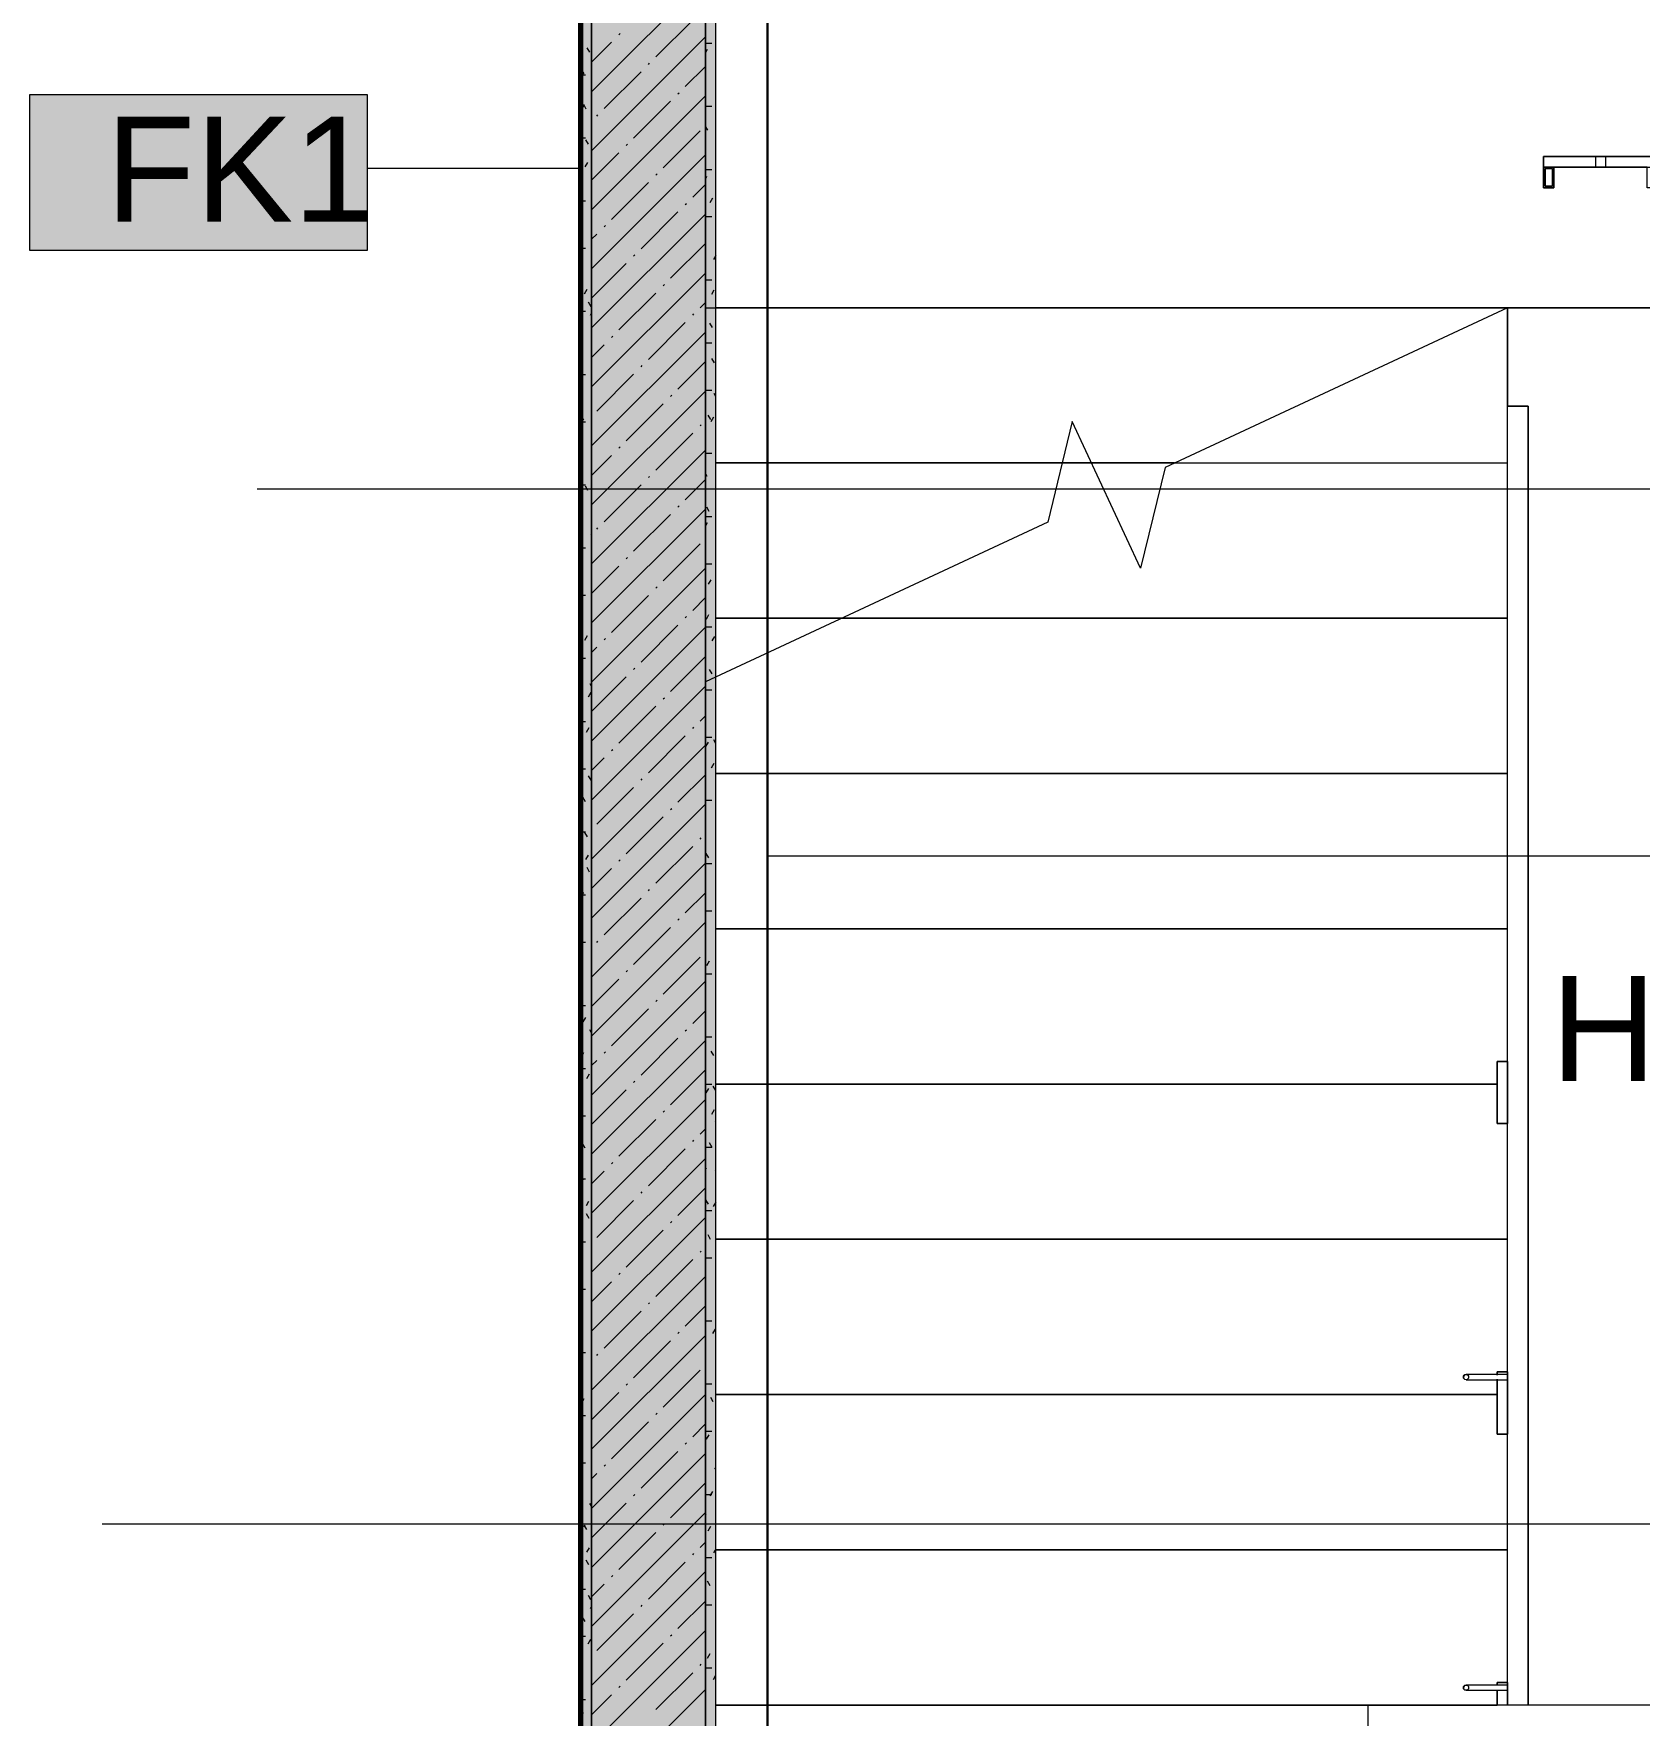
# Model space of a CAD drawing. Header units: millimetres. Extents: x -3817 to 677485, y -22715 to 103890.
# Drawn here: x 447410 to 450514, y 16549 to 19799 of the extents above; entities that cross this region are included whole.
import ezdxf

# ---------------------------------------------------------------- set-up
doc = ezdxf.new("R2010")
doc.units = ezdxf.units.MM
doc.layers.add('PDF _Геометрия', color=7, linetype='Continuous', true_color=0x1d1d1d)
doc.layers.add('PDF _Сплошная заливка', color=7, linetype='Continuous', true_color=0xffffff)
doc.layers.add('PDF _Текст', color=7, linetype='Continuous')
doc.styles.add('PDF GOST-Common', font='arial.ttf')

msp = doc.modelspace()

# ---------------------------------------------------------------- hatches: boundary and pattern name
at = {"layer": 'PDF _Сплошная заливка', "transparency": 33554559}
h = msp.add_hatch(color=256, dxfattribs=at)
h.paths.add_polyline_path([(448728.6, 12519), (448728.6, 12719), (448716.6, 12719), (448714.7, 12664), (448708.6, 12664), (448708.6, 12519)], flags=0)
h.paths.add_polyline_path([(448716.6, 14169), (448728.6, 14169), (448728.6, 20749), (448708.6, 20749), (448708.6, 14224), (448716.6, 14224), (448716.6, 14177)], flags=0)
msp.add_hatch(color=256, dxfattribs=at).paths.add_polyline_path([(448468.6, 15839), (448488.6, 15839), (448488.6, 20519), (448468.6, 20519), (448468.6, 16398.4)])
h = msp.add_hatch(color=256, dxfattribs=at)
h.paths.add_polyline_path([(448628.6, 12519), (448708.6, 12519), (448708.6, 12719), (448488.6, 12719), (448488.6, 12519), (448508.6, 12519)], flags=0)
h.paths.add_polyline_path([(448708.6, 14169), (448708.6, 15319), (448488.6, 15319), (448488.6, 14169), (448658.6, 14169)], flags=0)
h.paths.add_polyline_path([(448488.6, 15819), (448708.6, 15819), (448708.6, 20519), (448488.6, 20519), (448488.6, 15839)], flags=0)

# ---------------------------------------------------------------- linework, layer by layer
at = {"layer": 'PDF _Геометрия', "color": 253, "lineweight": 9, "true_color": 0xaaaaaa}
for points in [[(448488.6, 19067.2), (448488.6, 21334.1), (448488.6, 23834.1)], [(448708.6, 20769), (448708.6, 19269)], [(448708.6, 19269), (450258.6, 19269)], [(448708.6, 19069), (448708.6, 19269), (450258.6, 19269), (449596.9, 18960.4), (449549.7, 18766), (449417.6, 19049.2), (449370.3, 18854.8), (448708.6, 18546.2)], [(450558.6, 16007.1), (450558.6, 16268), (450558.6, 15369), (452108.6, 15369), (452108.6, 19269), (450558.6, 19269), (450258.6, 19269), (450558.6, 19269), (451973.6, 19269), (450558.6, 19269), (450558.6, 19036.8)], [(450258.6, 18969), (450258.6, 19269)], [(450258.6, 19269), (450558.6, 19269)], [(449455, 18969), (449615.3, 18969)], [(449455, 18969), (449615.3, 18969)], [(449615.3, 18969), (450258.6, 18969)], [(449615.3, 18969), (450258.6, 18969)], [(450258.6, 18669), (450258.6, 18969)], [(447842.7, 18919), (450038.6, 18919), (452538.6, 18919)], [(450258.6, 18369), (450258.6, 18669)], [(448488.6, 17955.9), (448488.6, 18590.9)], [(450258.6, 18069), (450258.6, 18369)], [(450258.6, 17769), (450258.6, 18069)], [(450258.6, 17469), (450258.6, 17769)], [(448488.6, 15892.2), (448488.6, 17479.7)], [(450258.6, 17169), (450258.6, 17469)], [(450258.6, 16869), (450258.6, 17169)], [(447542.7, 16919), (449438.6, 16919), (451938.6, 16919)], [(450258.6, 16569), (450258.6, 16869)]]:
    msp.add_lwpolyline(points, dxfattribs=at)
at = {"layer": 'PDF _Геометрия', "color": 231, "lineweight": 70, "true_color": 0xff80c0}
msp.add_lwpolyline([(448468.6, 21039), (448468.6, 21419), (448467.6, 21419), (448467.6, 21040), (447959.2, 21040), (447939.2, 21040), (447938.2, 21040), (447938.2, 21039), (447938.2, 21019), (447938.2, 20498), (447939.2, 20498), (448467.6, 20498), (448467.6, 15840), (448187.6, 15840), (448187.6, 15839), (448187.6, 15540), (447558.3, 15540), (447558.3, 15539)], dxfattribs=at)
at = {"layer": 'PDF _Геометрия', "color": 9, "lineweight": 9, "true_color": 0xc0c0c0}
msp.add_lwpolyline([(448716.6, 14169), (448728.6, 14169), (448728.6, 20742.5)], dxfattribs=at)
at = {"layer": 'PDF _Геометрия', "color": 231, "lineweight": 30, "true_color": 0xff80c0}
for points in [[(448828.6, 20719), (448828.6, 12639)], [(448828.6, 20649), (448828.6, 12540)]]:
    msp.add_lwpolyline(points, dxfattribs=at)
at = {"layer": 'PDF _Геометрия', "color": 7, "lineweight": 9}
for points in [[(448488.6, 15839), (448488.6, 20519), (448488.6, 15839), (448488.6, 15819)], [(448468.6, 20498), (448468.6, 15839)], [(448468.1, 19538.2), (448055.6, 19538.2)], [(450448.6, 19540.9), (450348.6, 19540.9), (450348.6, 19500.9), (450328.6, 19500.9), (450328.6, 19540.9), (450328.6, 19560.9), (450448.6, 19560.9), (450328.6, 19560.9), (450328.6, 19540.9), (450448.6, 19540.9), (450448.6, 19560.9)], [(450428.6, 19560.9), (450548.6, 19560.9), (450428.6, 19560.9), (450428.6, 19540.9), (450548.6, 19540.9), (450548.6, 19560.9), (450548.6, 19540.9), (450548.6, 19500.9), (450528.6, 19500.9), (450528.6, 19540.9), (450428.6, 19540.9)], [(450258.6, 16569), (450258.6, 19079), (450298.6, 19079), (450258.6, 19079)], [(450790.4, 18209), (448828.6, 18209)], [(450258.6, 17207.6), (450203.6, 17207.6), (450200.1, 17207.6), (450184.7, 17207.6), (450178.6, 17207.6), (450175.9, 17206.8), (450173.6, 17202.6), (450174.4, 17199.9)], [(450178.6, 17197.6), (450178.9, 17197.6), (450187.3, 17197.6), (450203.6, 17197.6), (450258.6, 17197.6)], [(450258.6, 17207.4), (450258.6, 17207.6), (450258.6, 17207.4), (450258.6, 17206.9), (450258.6, 17206.1), (450258.6, 17205.1), (450258.6, 17203.9), (450258.6, 17202.6), (450258.6, 17201.3), (450258.6, 17200.1), (450258.6, 17199.1), (450258.6, 17198.3), (450258.6, 17197.8), (450258.6, 17197.6), (450258.6, 17197.8)], [(450258.6, 16607.6), (450203.6, 16607.6), (450200.1, 16607.6), (450184.7, 16607.6), (450178.6, 16607.6), (450175.9, 16606.8), (450173.6, 16602.6), (450174.4, 16599.9)], [(450258.6, 16607.4), (450258.6, 16607.6), (450258.6, 16607.4), (450258.6, 16606.9), (450258.6, 16606.1), (450258.6, 16605.1), (450258.6, 16603.9), (450258.6, 16602.6), (450258.6, 16601.3), (450258.6, 16600.1), (450258.6, 16599.1), (450258.6, 16598.3), (450258.6, 16597.8), (450258.6, 16597.6), (450258.6, 16597.8)], [(450178.6, 16597.6), (450178.9, 16597.6), (450187.3, 16597.6), (450203.6, 16597.6), (450258.6, 16597.6)]]:
    msp.add_lwpolyline(points, dxfattribs=at)
for points in [[(448708.6, 14224), (448708.6, 20519)], [(448055.6, 19680.1), (447402.5, 19680.1), (447402.5, 19380.1), (448055.6, 19380.1)], [(450331.6, 19537.9), (450331.6, 19503.9), (450345.6, 19503.9), (450345.6, 19537.9)], [(450298.6, 19059), (450298.6, 19079), (450298.6, 16569)], [(450238.6, 17692.6), (450238.6, 17812.6), (450258.6, 17812.6), (450258.6, 17692.6), (450238.6, 17692.6), (450258.6, 17692.6), (450258.6, 17812.6), (450238.6, 17812.6)], [(450238.6, 17206.6), (450238.6, 17212.6), (450258.6, 17212.6), (450258.6, 17092.6), (450238.6, 17092.6), (450258.6, 17092.6), (450258.6, 17212.6), (450238.6, 17212.6)], [(450238.6, 17092.6), (450238.6, 17198.6)], [(450238.6, 16606.6), (450238.6, 16612.6), (450258.6, 16612.6), (450258.6, 16569), (450258.6, 16612.6), (450238.6, 16612.6)], [(450238.6, 16569), (450238.6, 16598.6)], [(450641.8, 16569), (449988.7, 16569), (449988.7, 16269), (450641.8, 16269)]]:
    msp.add_lwpolyline(points, close=True, dxfattribs=at)
at = {"layer": 'PDF _Геометрия', "color": 231, "lineweight": 9, "true_color": 0xff80c0}
msp.add_lwpolyline([(448208.6, 15839), (448467.6, 15839), (448468.6, 15839), (448468.6, 20498), (448468.6, 20499)], dxfattribs=at)
at = {"layer": 'PDF _Геометрия', "lineweight": 9}
for points in [[(448488.6, 19686.3), (448708.6, 19906.3)], [(448612.8, 19753.5), (448684.1, 19824.7)], [(448488.6, 19572.3), (448708.6, 19792.3)], [(448541.5, 19796.2), (448543.9, 19798.6)], [(448488.6, 19743.4), (448527.2, 19782)], [(448513, 19653.7), (448584.3, 19724.9)], [(448598.5, 19739.2), (448600.9, 19741.6)], [(448669.8, 19696.4), (448708.6, 19735.3)], [(448488.6, 19458.2), (448708.6, 19678.2)], [(448570, 19596.6), (448641.3, 19667.9)], [(448655.6, 19682.2), (448657.9, 19684.5)], [(448498.7, 19639.4), (448501.1, 19641.8)], [(448627, 19539.6), (448698.3, 19610.9)], [(448488.6, 19515.3), (448541.5, 19568.1)], [(448488.6, 19344.2), (448708.6, 19564.2)], [(448555.8, 19582.4), (448558.1, 19584.8)], [(448527.2, 19439.8), (448598.5, 19511.1)], [(448612.8, 19525.4), (448615.2, 19527.7)], [(448684.1, 19482.6), (448708.6, 19507.2)], [(448669.8, 19468.3), (448672.2, 19470.7)], [(448488.6, 19230.1), (448708.6, 19450.1)], [(448584.3, 19382.8), (448655.6, 19454.1)], [(448488.6, 19401.2), (448498.7, 19411.3)], [(448513, 19425.6), (448515.4, 19427.9)], [(448570, 19368.5), (448572.4, 19370.9)], [(448641.3, 19325.8), (448708.6, 19393.1)], [(448488.6, 19287.2), (448555.8, 19354.3)], [(448488.6, 19116.1), (448708.6, 19336.1)], [(448627, 19311.5), (448629.4, 19313.9)], [(448541.5, 19226), (448612.8, 19297.3)], [(448698.3, 19268.7), (448708.6, 19279.1)], [(448598.5, 19169), (448669.8, 19240.2)], [(448684.1, 19254.5), (448686.4, 19256.9)], [(448488.6, 19002), (448708.6, 19222)], [(448527.2, 19211.7), (448529.6, 19214.1)], [(448488.6, 19173.1), (448513, 19197.5)], [(448498.7, 19069.2), (448570, 19140.4)], [(448584.3, 19154.7), (448586.6, 19157.1)], [(448655.6, 19111.9), (448708.6, 19165)], [(448488.6, 18888), (448708.6, 19108)], [(448555.8, 19012.1), (448627, 19083.4)], [(448641.3, 19097.7), (448643.7, 19100)], [(448698.3, 19040.6), (448700.7, 19043)], [(448612.8, 18955.1), (448684.1, 19026.4)], [(448488.6, 18773.9), (448708.6, 18993.9)], [(448488.6, 18945), (448527.2, 18983.6)], [(448541.5, 18997.9), (448543.9, 19000.2)], [(448513, 18855.3), (448584.3, 18926.6)], [(448598.5, 18940.9), (448600.9, 18943.2)], [(448669.8, 18898.1), (448708.6, 18936.9)], [(448488.6, 18659.9), (448708.6, 18879.9)], [(448655.6, 18883.8), (448657.9, 18886.2)], [(448570, 18798.3), (448641.3, 18869.6)], [(448498.7, 18841.1), (448501.1, 18843.4)], [(448555.8, 18784), (448558.1, 18786.4)], [(448627, 18741.3), (448698.3, 18812.5)], [(448488.6, 18716.9), (448541.5, 18769.8)], [(448488.6, 18545.8), (448708.6, 18765.8)], [(448612.8, 18727), (448615.2, 18729.4)], [(448527.2, 18641.5), (448598.5, 18712.8)], [(448684.1, 18684.2), (448708.6, 18708.8)], [(448584.3, 18584.4), (448655.6, 18655.7)], [(448669.8, 18670), (448672.2, 18672.4)], [(448488.6, 18431.8), (448708.6, 18651.8)], [(448513, 18627.2), (448515.4, 18629.6)], [(448488.6, 18602.9), (448498.7, 18613)], [(448641.3, 18527.4), (448708.6, 18594.8)], [(448488.6, 18488.8), (448555.8, 18555.9)], [(448570, 18570.2), (448572.4, 18572.6)], [(448488.6, 18317.7), (448708.6, 18537.7)], [(448541.5, 18427.6), (448612.8, 18498.9)], [(448627, 18513.2), (448629.4, 18515.5)], [(448684.1, 18456.1), (448686.4, 18458.5)], [(448698.3, 18470.4), (448708.6, 18480.7)], [(448598.5, 18370.6), (448669.8, 18441.9)], [(448488.6, 18203.7), (448708.6, 18423.7)], [(448488.6, 18374.8), (448513, 18399.1)], [(448527.2, 18413.4), (448529.6, 18415.7)], [(448655.6, 18313.6), (448708.6, 18366.7)], [(448498.7, 18270.8), (448570, 18342.1)], [(448584.3, 18356.4), (448586.6, 18358.7)], [(448488.6, 18089.6), (448708.6, 18309.6)], [(448641.3, 18299.3), (448643.7, 18301.7)], [(448555.8, 18213.8), (448627, 18285.1)], [(448698.3, 18242.3), (448700.7, 18244.7)], [(448541.5, 18199.5), (448543.9, 18201.9)], [(448612.8, 18156.8), (448684.1, 18228)], [(448488.6, 17975.6), (448708.6, 18195.6)], [(448488.6, 18146.7), (448527.2, 18185.3)], [(448598.5, 18142.5), (448600.9, 18144.9)], [(448669.8, 18099.7), (448708.6, 18138.6)], [(448513, 18057), (448584.3, 18128.3)], [(448488.6, 17861.5), (448708.6, 18081.5)], [(448570, 17999.9), (448641.3, 18071.2)], [(448655.6, 18085.5), (448657.9, 18087.9)], [(448498.7, 18042.7), (448501.1, 18045.1)], [(448627, 17942.9), (448698.3, 18014.2)], [(448488.6, 17918.6), (448541.5, 17971.4)], [(448555.8, 17985.7), (448558.1, 17988.1)], [(448488.6, 17747.5), (448708.6, 17967.5)], [(448527.2, 17843.1), (448598.5, 17914.4)], [(448612.8, 17928.7), (448615.2, 17931)], [(448684.1, 17885.9), (448708.6, 17910.5)], [(448669.8, 17871.6), (448672.2, 17874)], [(448488.6, 17633.4), (448708.6, 17853.4)], [(448584.3, 17786.1), (448655.6, 17857.4)], [(448488.6, 17804.5), (448498.7, 17814.6)], [(448513, 17828.9), (448515.4, 17831.2)], [(448641.3, 17729.1), (448708.6, 17796.4)], [(448488.6, 17690.5), (448555.8, 17757.6)], [(448570, 17771.8), (448572.4, 17774.2)], [(448488.6, 17519.4), (448708.6, 17739.4)], [(448627, 17714.8), (448629.4, 17717.2)], [(448541.5, 17629.3), (448612.8, 17700.6)], [(448698.3, 17672.1), (448708.6, 17682.4)], [(448684.1, 17657.8), (448686.4, 17660.2)], [(448488.6, 17405.3), (448708.6, 17625.3)], [(448527.2, 17615), (448529.6, 17617.4)], [(448598.5, 17572.3), (448669.8, 17643.5)], [(448488.6, 17576.4), (448513, 17600.8)], [(448584.3, 17558), (448586.6, 17560.4)], [(448655.6, 17515.2), (448708.6, 17568.3)], [(448498.7, 17472.5), (448570, 17543.8)], [(448488.6, 17291.3), (448708.6, 17511.3)], [(448555.8, 17415.4), (448627, 17486.7)], [(448641.3, 17501), (448643.7, 17503.4)], [(448612.8, 17358.4), (448684.1, 17429.7)], [(448698.3, 17444), (448700.7, 17446.3)], [(448488.6, 17177.2), (448708.6, 17397.2)], [(448488.6, 17348.3), (448527.2, 17386.9)], [(448541.5, 17401.2), (448543.9, 17403.6)], [(448513, 17258.6), (448584.3, 17329.9)], [(448598.5, 17344.2), (448600.9, 17346.5)], [(448669.8, 17301.4), (448708.6, 17340.2)], [(448655.6, 17287.1), (448657.9, 17289.5)], [(448488.6, 17063.2), (448708.6, 17283.2)], [(448570, 17201.6), (448641.3, 17272.9)], [(448498.7, 17244.4), (448501.1, 17246.7)], [(448627, 17144.6), (448698.3, 17215.9)], [(448488.6, 17120.2), (448541.5, 17173.1)], [(448488.6, 16949.1), (448708.6, 17169.1)], [(448555.8, 17187.3), (448558.1, 17189.7)], [(448612.8, 17130.3), (448615.2, 17132.7)], [(448527.2, 17044.8), (448598.5, 17116.1)], [(448684.1, 17087.6), (448708.6, 17112.1)], [(448669.8, 17073.3), (448672.2, 17075.7)], [(448488.6, 16835.1), (448708.6, 17055.1)], [(448513, 17030.5), (448515.4, 17032.9)], [(448584.3, 16987.8), (448655.6, 17059)], [(448488.6, 17006.2), (448498.7, 17016.3)], [(448641.3, 16930.7), (448708.6, 16998.1)], [(448570, 16973.5), (448572.4, 16975.9)], [(448488.6, 16892.1), (448555.8, 16959.2)], [(448488.6, 16721.1), (448708.6, 16941)], [(448541.5, 16830.9), (448612.8, 16902.2)], [(448627, 16916.5), (448629.4, 16918.9)], [(448698.3, 16873.7), (448708.6, 16884)], [(448598.5, 16773.9), (448669.8, 16845.2)], [(448684.1, 16859.5), (448686.4, 16861.8)], [(448488.6, 16607), (448708.6, 16827)], [(448488.6, 16778.1), (448513, 16802.4)], [(448527.2, 16816.7), (448529.6, 16819.1)], [(448655.6, 16716.9), (448708.6, 16770)], [(448498.7, 16674.1), (448570, 16745.4)], [(448584.3, 16759.7), (448586.6, 16762)], [(448488.6, 16493), (448708.6, 16713)], [(448641.3, 16702.6), (448643.7, 16705)], [(448555.8, 16617.1), (448627, 16688.4)], [(448698.3, 16645.6), (448700.7, 16648)], [(448541.5, 16602.8), (448543.9, 16605.2)], [(448612.8, 16560.1), (448684.1, 16631.4)], [(448488.6, 16378.9), (448708.6, 16598.9)], [(448488.6, 16550), (448527.2, 16588.6)]]:
    msp.add_lwpolyline(points, dxfattribs=at)
at = {"layer": 'PDF _Геометрия', "color": 253, "lineweight": 9, "true_color": 0x9b9b9b}
for points in [[(448485.6, 19762.5), (448480.5, 19771.2)], [(448712.2, 19768.1), (448708.6, 19761.8)], [(448711, 19780.3), (448721, 19780.3)], [(448474.4, 19720.9), (448469.4, 19729.6)], [(448468.6, 19719.3), (448477.2, 19719.3)], [(448478.5, 19652.8), (448473.5, 19661.5)], [(448473.6, 19659.5), (448468.6, 19650.9)], [(448711, 19658.4), (448721, 19658.4)], [(448468.6, 19597.4), (448477.2, 19597.4)], [(448713.1, 19612.3), (448708.6, 19619.9)], [(448469.5, 19591.5), (448468.6, 19590)], [(448482.6, 19584.8), (448477.5, 19593.5)], [(448471.4, 19543.2), (448468.6, 19548)], [(448480.7, 19549.8), (448475.6, 19541.1)], [(448711, 19536.4), (448721, 19536.4)], [(448711.1, 19522.3), (448708.6, 19518)], [(448468.6, 19475.5), (448477.2, 19475.5)], [(448722.3, 19480.7), (448717.3, 19472)], [(448711, 19445), (448721, 19445)], [(448468.6, 19384), (448477.2, 19384)], [(448728.6, 19369.7), (448724.3, 19362.3)], [(448479.6, 19304.1), (448474.5, 19295.4)], [(448711, 19323.1), (448721, 19323.1)], [(448725.3, 19303), (448720.3, 19294.3)], [(448487.7, 19271), (448482.7, 19279.7)], [(448728.6, 19280.5), (448728.4, 19280.8)], [(448468.6, 19262.1), (448477.2, 19262.1)], [(448488.6, 19258.9), (448485.7, 19253.7)], [(448722.3, 19230.5), (448717.3, 19239.2)], [(448711, 19201.2), (448721, 19201.2)], [(448468.6, 19140.2), (448477.2, 19140.2)], [(448726.4, 19162.4), (448721.4, 19171.2)], [(448711, 19109.7), (448721, 19109.7)], [(448728.6, 19097.6), (448725.5, 19103.1)], [(448473.6, 19051.7), (448468.6, 19060.3)], [(448468.6, 19048.8), (448477.2, 19048.8)], [(448719.3, 19052.8), (448714.3, 19061.5)], [(448724.2, 19057.3), (448719.2, 19048.6)], [(448711, 18987.8), (448721, 18987.8)], [(448712.3, 18943.1), (448708.6, 18949.4)], [(448468.6, 18926.8), (448477.2, 18926.8)], [(448470.3, 18922.3), (448468.6, 18919.4)], [(448481.8, 18915.6), (448476.7, 18924.3)], [(448716.3, 18875.1), (448711.3, 18883.8)], [(448711.9, 18853.2), (448708.6, 18847.4)], [(448711, 18865.9), (448721, 18865.9)], [(448488.6, 18832.1), (448487.6, 18830.3)], [(448468.6, 18804.9), (448477.2, 18804.9)], [(448711, 18774.4), (448721, 18774.4)], [(448719, 18743.5), (448714, 18734.8)], [(448468.6, 18713.5), (448477.2, 18713.5)], [(448469.2, 18676.6), (448468.6, 18675.6)], [(448714.9, 18675.5), (448709.9, 18666.8)], [(448711, 18652.5), (448721, 18652.5)], [(448480.4, 18634.9), (448475.3, 18626.2)], [(448726.1, 18633.8), (448721.1, 18625.1)], [(448468.6, 18591.6), (448477.2, 18591.6)], [(448721.5, 18561.3), (448716.5, 18570)], [(448487.4, 18525.3), (448482.4, 18516.5)], [(448488.6, 18538), (448486, 18542.5)], [(448711, 18530.6), (448721, 18530.6)], [(448468.6, 18469.6), (448477.2, 18469.6)], [(448483.3, 18457.2), (448478.3, 18448.5)], [(448713.8, 18429.7), (448708.8, 18421)], [(448711, 18439.2), (448721, 18439.2)], [(448728.6, 18427.1), (448724.7, 18434)], [(448468.6, 18378.2), (448477.2, 18378.2)], [(448488, 18356.1), (448483, 18364.8)], [(448725, 18388.1), (448720, 18379.4)], [(448476.9, 18314.5), (448471.8, 18323.2)], [(448711, 18317.2), (448721, 18317.2)], [(448468.6, 18256.3), (448477.2, 18256.3)], [(448481, 18246.4), (448475.9, 18255.2)], [(448482.3, 18211.5), (448477.2, 18202.8)], [(448715.5, 18205.9), (448710.5, 18214.6)], [(448485, 18178.4), (448480, 18187.1)], [(448711, 18195.3), (448721, 18195.3)], [(448468.6, 18134.4), (448477.2, 18134.4)], [(448473.9, 18136.8), (448468.9, 18145.5)], [(448488.6, 18161.6), (448488.4, 18161.1)], [(448708.7, 18116), (448708.6, 18115.9)], [(448711, 18103.9), (448721, 18103.9)], [(448468.6, 18042.9), (448477.2, 18042.9)], [(448470, 18007.4), (448468.6, 18005)], [(448715.7, 18006.3), (448710.7, 17997.6)], [(448711, 17982), (448721, 17982)], [(448470.9, 17959.1), (448468.6, 17963)], [(448468.6, 17921), (448477.2, 17921)], [(448477.1, 17897.7), (448472, 17889)], [(448488.6, 17867.4), (448485.2, 17873.4)], [(448711, 17860), (448721, 17860)], [(448473, 17829.7), (448468.6, 17822.1)], [(448724.8, 17824.1), (448719.8, 17832.8)], [(448468.6, 17799.1), (448477.2, 17799.1)], [(448484.2, 17788), (448479.1, 17779.3)], [(448714.6, 17760.6), (448709.6, 17751.8)], [(448711, 17768.6), (448721, 17768.6)], [(448728.6, 17756.5), (448723.9, 17764.8)], [(448725.8, 17718.9), (448720.8, 17710.2)], [(448468.6, 17707.6), (448477.2, 17707.6)], [(448728.6, 17695.5), (448727.9, 17696.7)], [(448476.1, 17645.3), (448471, 17654)], [(448711, 17646.7), (448721, 17646.7)], [(448721.8, 17646.4), (448716.8, 17655.1)], [(448468.6, 17585.7), (448477.2, 17585.7)], [(448471.9, 17583.9), (448468.6, 17578.3)], [(448710.7, 17604.8), (448708.6, 17608.3)], [(448728.6, 17601.9), (448727.8, 17600.5)], [(448483.1, 17542.3), (448478, 17533.6)], [(448484.2, 17509.2), (448479.2, 17518)], [(448714.7, 17536.7), (448709.7, 17545.4)], [(448711, 17524.8), (448721, 17524.8)], [(448728.6, 17540.9), (448723.8, 17532.5)], [(448468.6, 17463.8), (448477.2, 17463.8)], [(448718.8, 17468.7), (448713.8, 17477.4)], [(448711, 17433.3), (448721, 17433.3)], [(448468.6, 17372.4), (448477.2, 17372.4)], [(448470.1, 17289.9), (448468.6, 17292.4)], [(448711, 17311.4), (448721, 17311.4)], [(448727.7, 17295.5), (448722.7, 17286.8)], [(448468.6, 17250.4), (448477.2, 17250.4)], [(448473.8, 17160.5), (448468.8, 17151.8)], [(448711, 17189.5), (448721, 17189.5)], [(448724, 17154.9), (448719, 17163.6)], [(448468.6, 17128.5), (448477.2, 17128.5)], [(448488.6, 17135.9), (448488.5, 17136.2)], [(448711, 17098), (448721, 17098)], [(448715.4, 17091.4), (448710.4, 17082.7)], [(448468.6, 17037.1), (448477.2, 17037.1)], [(448728.6, 17025), (448727.1, 17027.6)], [(448711, 16976.1), (448721, 16976.1)], [(448722.5, 16981.7), (448717.5, 16973)], [(448488.6, 16953), (448485.5, 16958.4)], [(448709.9, 16935.6), (448708.6, 16937.7)], [(448468.6, 16915.2), (448477.2, 16915.2)], [(448472.7, 16914.8), (448468.6, 16907.7)], [(448479.4, 16908.1), (448474.3, 16916.8)], [(448718.4, 16913.7), (448713.4, 16905)], [(448483.9, 16873.1), (448478.8, 16864.4)], [(448728.6, 16870.4), (448724.6, 16863.3)], [(448483.4, 16840.1), (448478.4, 16848.8)], [(448711, 16854.2), (448721, 16854.2)], [(448718, 16799.5), (448713, 16808.2)], [(448468.6, 16793.2), (448477.2, 16793.2)], [(448487.5, 16772), (448482.5, 16780.7)], [(448476.4, 16730.4), (448471.3, 16739.1)], [(448488.6, 16759.5), (448485.9, 16754.8)], [(448711, 16762.8), (448721, 16762.8)], [(448468.6, 16701.8), (448477.2, 16701.8)], [(448486.8, 16695.4), (448481.8, 16686.7)], [(448711, 16640.8), (448721, 16640.8)], [(448717.3, 16667.9), (448712.3, 16659.2)], [(448469.3, 16620.7), (448468.6, 16621.9)], [(448728.5, 16626.3), (448723.5, 16617.6)], [(448468.6, 16579.9), (448477.2, 16579.9)], [(448473.4, 16552.7), (448468.6, 16560.9)]]:
    msp.add_lwpolyline(points, dxfattribs=at)
at = {"layer": 'PDF _Геометрия', "color": 7, "lineweight": 20}
for points in [[(450348.6, 19500.9), (450348.6, 19540.9), (450328.6, 19540.9), (450328.6, 19500.9)], [(450331.6, 19537.9), (450345.6, 19537.9), (450345.6, 19503.9), (450331.6, 19503.9)]]:
    msp.add_lwpolyline(points, close=True, dxfattribs=at)
at = {"layer": 'PDF _Геометрия', "color": 253, "lineweight": 9, "true_color": 0xaaaaaa}
for points in [[(450258.6, 19269), (448729.6, 19269)], [(450258.6, 19267.8), (450258.6, 19079)], [(449398.1, 18969), (448729.6, 18969)], [(449455, 18969), (449398.1, 18969), (448729.6, 18969), (449398.1, 18969)], [(449615.3, 18969), (449455, 18969)], [(448971.9, 18669), (448729.6, 18669)], [(450258.6, 18669), (448971.9, 18669), (448729.6, 18669), (448971.9, 18669)], [(450258.6, 18369), (448729.6, 18369)], [(450258.6, 18069), (448729.6, 18069)], [(450238.6, 17769), (448729.6, 17769)], [(450258.6, 17469), (448729.6, 17469)], [(450238.6, 17169), (448729.6, 17169)], [(450258.6, 16869), (448729.6, 16869)], [(450238.6, 16569), (448729.6, 16569)]]:
    msp.add_lwpolyline(points, close=True, dxfattribs=at)
at = {"layer": 'PDF _Геометрия', "color": 7, "lineweight": 9}
for centre in [(450178.6, 17202.6), (450178.6, 16602.6)]:
    msp.add_circle(centre, 5, dxfattribs=at)
at = {"layer": 'PDF _Сплошная заливка', "lineweight": 9, "transparency": 33554559}
msp.add_solid([(448055.6, 19680.1), (447402.5, 19680.1), (448055.6, 19380.1), (447402.5, 19380.1)], dxfattribs=at)

# ---------------------------------------------------------------- texts
at = {"layer": 'PDF _Текст', "insert": (447549.6, 19536.7), "char_height": 203.2, "attachment_point": 4, "style": 'PDF GOST-Common'}
msp.add_mtext('FK1', dxfattribs=at)
at = {"layer": 'PDF _Текст', "color": 250, "true_color": 0x3c3c3c, "insert": (450341.9, 17874.7), "char_height": 203.2, "attachment_point": 4, "style": 'PDF GOST-Common'}
msp.add_mtext('Н= от 1000мм', dxfattribs=at)

doc.saveas('drawing.dxf')
